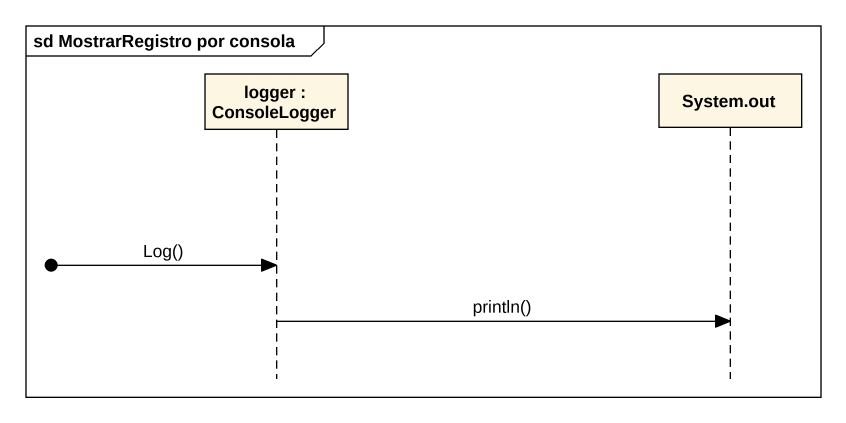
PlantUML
@startuml
mainframe sd MostrarRegistro por consola
hide footbox
participant "logger : ConsoleLogger" as logger
participant "System.out" as System_out

[o-> logger : Log()
logger -> System_out : println()
@enduml
